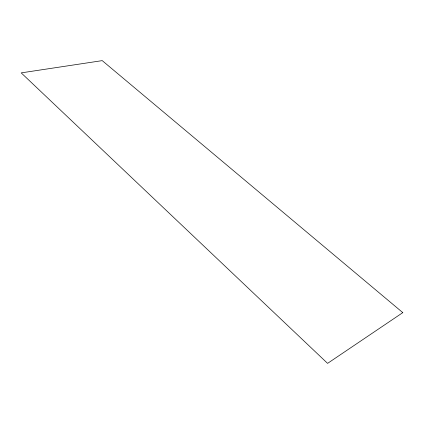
<?xml version="1.0" encoding="UTF-8"?>
<svg xmlns="http://www.w3.org/2000/svg" width="424" height="424" viewBox="0 0 424 424"><rect width="100%" height="100%" fill="white"/><g stroke="black" fill="none" stroke-linecap="round" stroke-linejoin="round"><path stroke-width="0.64" d="M402.8 312.626L327.588 363.368L21.2 72.88L102.226 60.632L402.8 312.626"/></g></svg>
